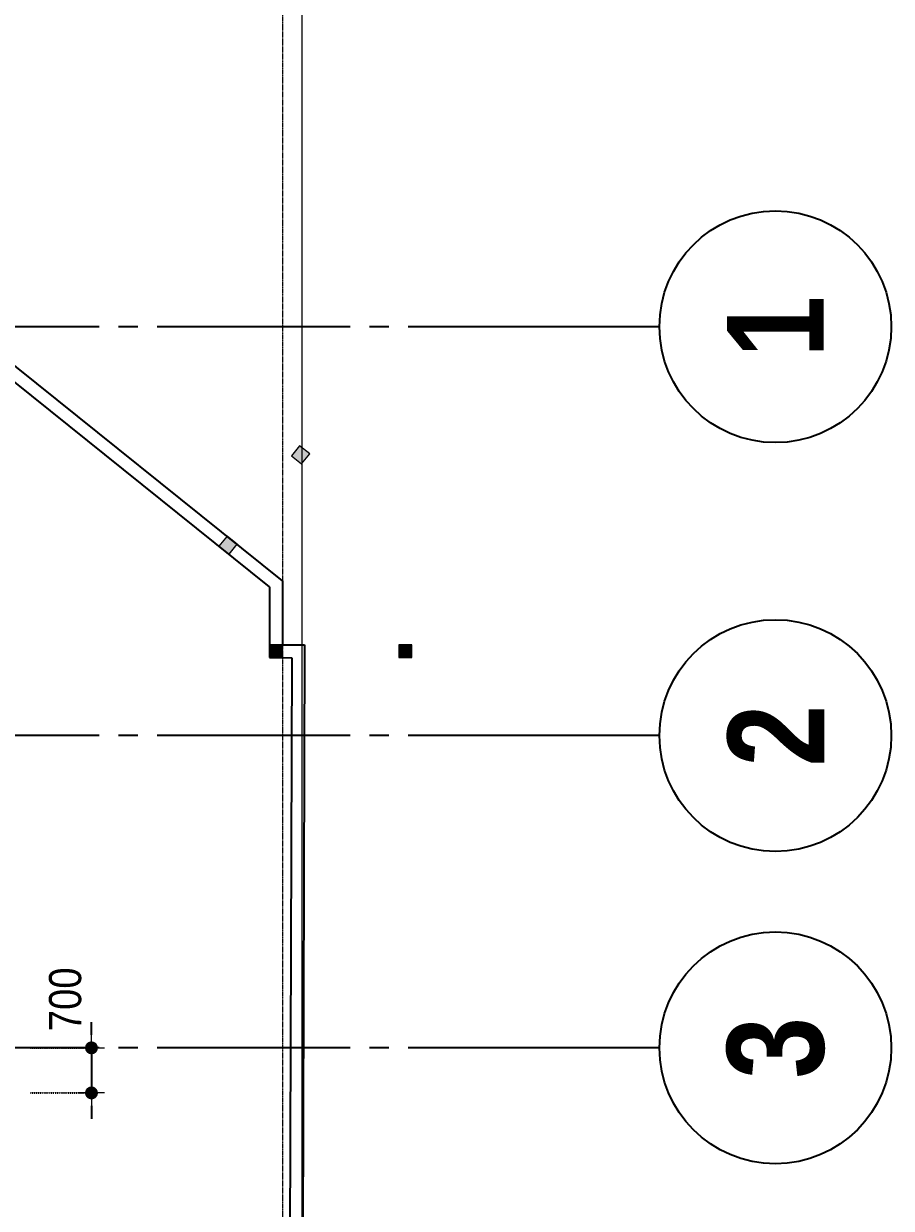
# Model space of a CAD drawing. Header units: millimetres. Extents: x -3973692 to -2843767, y 592734 to 838475.
# Drawn here: x -3446763 to -3433292, y 748539 to 766937 of the extents above; entities that cross this region are included whole.
import ezdxf
from ezdxf.enums import TextEntityAlignment as Align

# ---------------------------------------------------------------- set-up
doc = ezdxf.new("R2010")
doc.units = ezdxf.units.MM
doc.header["$MEASUREMENT"] = 0
doc.header["$PDMODE"] = 3
doc.header["$PDSIZE"] = -20
for name, pattern in [('CHG_XX_Cot_Tang 1$0$HIDDEN', [0.375, 0.25, -0.125]), ('CHG_XX_Luoi truc$0$MB_Luoi truc$0$Center101', [13, 10, -1, 1, -1]), ('DIVIDE2', [15.875, 6.35, -3.175, 0, -3.175, 0, -3.175]), ('HIDDEN5', [2.8375, 1.25, -1.5875])]:
    doc.linetypes.add(name, pattern=pattern)
doc.layers.get('0').update_dxf_attribs({"lineweight": 9})
doc.layers.get('Defpoints').update_dxf_attribs({"color": 10, "lineweight": 0})
for name, color, linetype, lineweight in [("'S_General_Dim_1", 1, 'Continuous', 18), ("'S_General_Divide_3 Intermediate", 3, 'DIVIDE2', 40), ('CHG_XX_Cot_Tang 1$0$NS-Pier', 150, 'Continuous', 9), ('CHG_XX_Cot_Tang 1$0$S_Concrete_Cont_2 Normal', 2, 'Continuous', 13)]:
    doc.layers.add(name, color=color, linetype=linetype, lineweight=lineweight)
for name, color, linetype in [('CHG_XX_Cot_Tang 1$0$Vach VH3', 3, 'Continuous'), ('CHG_XX_Luoi truc$0$Grid', 34, 'Continuous'), ('CHG_XX_Luoi truc$0$Grid Line', 251, 'CHG_XX_Luoi truc$0$MB_Luoi truc$0$Center101')]:
    doc.layers.add(name, color=color, linetype=linetype)
doc.styles.add('arial', font='arial.ttf', dxfattribs={"width": 0.85})
doc.styles.add('CHG_XX_Luoi truc$0$MB_Luoi truc$0$Grid A-F$0$VNI-HelveCB', font='')
doc.styles.get('CHG_XX_Luoi truc$0$MB_Luoi truc$0$Grid A-F$0$VNI-HelveCB').set_extended_font_data('VNI-Helve-Condense', bold=True)
doc.dimstyles.new('200', dxfattribs={"dimscale": 200, "dimtxt": 2.5, "dimasz": 1, "dimexe": 0, "dimexo": 0, "dimgap": 0.75, "dimtad": 1, "dimdec": 0, "dimrnd": 10, "dimzin": 9, "dimdsep": 46, "dimtxsty": 'arial', "dimblk1": 'DIMDOT', "dimblk2": 'DIMDOT', "dimsah": 1, "dimcen": 2, "dimdle": 3, "dimclre": 8, "dimclrt": 2, "dimadec": 0, "dimazin": 0, "dimtfac": 1, "dimtdec": 0, "dimtix": 1, "dimtmove": 2, "dimatfit": 3, "dimldrblk": 'DIMPIJL', "dimfxl": 1, "dimtvp": 1.8, "dimtolj": 1, "dimtzin": 0, "dimarcsym": 0})

# ---------------------------------------------------------------- blocks, each defined once
blk = doc.blocks.new('*U2843')
at = {"layer": 'CHG_XX_Luoi truc$0$Grid', "lineweight": -2}
blk.add_line((0, -3), (0, 0), dxfattribs=at)
blk.add_circle((0, -9), 6, dxfattribs=at)
at = {"layer": 'CHG_XX_Luoi truc$0$Grid Line'}
blk.add_line((0, 0), (0, 438), dxfattribs=at)
at = {"layer": 'CHG_XX_Luoi truc$0$Grid', "lineweight": -2, "style": 'CHG_XX_Luoi truc$0$MB_Luoi truc$0$Grid A-F$0$VNI-HelveCB'}
for tag, p in [('GRIDSUB', (0, 447)), ('GRID', (0, -9))]:
    blk.add_attdef(tag, text='', height=5, dxfattribs=at).set_placement(p, align=Align.MIDDLE)
blk = doc.blocks.new('CHG_XX_Luoi truc')
at = {"layer": 'CHG_XX_Luoi truc$0$Grid'}
ref = blk.add_blockref('*U2843', (110703, 152250), dxfattribs=dict(at, xscale=300.0000000000013, yscale=300.0000000000013, zscale=300.0000000000013, rotation=90))
ref.add_attrib('GRID', '1', dxfattribs={"lineweight": -2, "height": 1500, "rotation": 90, "style": 'CHG_XX_Luoi truc$0$MB_Luoi truc$0$Grid A-F$0$VNI-HelveCB'}).set_placement((113403, 152250), align=Align.MIDDLE)
ref = blk.add_blockref('*U2843', (110703, 145900), dxfattribs=dict(at, xscale=300.0000000000013, yscale=300.0000000000013, zscale=300.0000000000013, rotation=90))
ref.add_attrib('GRID', '2', dxfattribs={"lineweight": -2, "height": 1500, "rotation": 90, "style": 'CHG_XX_Luoi truc$0$MB_Luoi truc$0$Grid A-F$0$VNI-HelveCB'}).set_placement((113403, 145900), align=Align.MIDDLE)
ref = blk.add_blockref('*U2843', (110703, 141050), dxfattribs=dict(at, xscale=300.0000000000013, yscale=300.0000000000013, zscale=300.0000000000013, rotation=90))
ref.add_attrib('GRID', '3', dxfattribs={"lineweight": -2, "height": 1500, "rotation": 90, "style": 'CHG_XX_Luoi truc$0$MB_Luoi truc$0$Grid A-F$0$VNI-HelveCB'}).set_placement((113403, 141050), align=Align.MIDDLE)
blk = doc.blocks.new('CHG_XX_Cot_Tang 1$0$cot thong gio')
at = {"layer": 'CHG_XX_Cot_Tang 1$0$S_Concrete_Cont_2 Normal', "color": 3, "ltscale": 0.8}
blk.add_lwpolyline([(-100, -70), (100, -70), (100, 130), (-100, 130)], close=True, dxfattribs=at)
blk.add_solid([(-100, 130), (-100, -70), (100, 130), (100, -70)], dxfattribs=at)
blk = doc.blocks.new('CHG_XX_Cot_Tang 1')
at = {"layer": 'CHG_XX_Cot_Tang 1$0$NS-Pier', "linetype": 'Continuous', "ltscale": 5}
blk.add_lwpolyline([(-300, 85450), (-10900, 85450), (-10900, 163400), (99639.2, 163400), (106050, 158254.3), (106050, -6022), (103575.5, -9000), (32350, -9000), (32350, 84050), (-300, 84050)], close=True, dxfattribs=at)
at = {"layer": 'CHG_XX_Cot_Tang 1$0$NS-Pier', "linetype": 'CHG_XX_Cot_Tang 1$0$HIDDEN', "ltscale": 5}
blk.add_lwpolyline([(32650, 84350), (0, 84350), (0, 85750), (-10600, 85750), (-10600, 163100), (99533.7, 163100), (105750, 158110.4), (105750, -5913.6), (103434.7, -8700), (32650, -8700), (32650, 84350), (32650, -8700), (103404.7, -8700)], dxfattribs=at)
at = {"layer": 'CHG_XX_Cot_Tang 1$0$Vach VH3'}
for p, q in [((105750, 148305.7), (99527.8, 153300)), ((105550, 148209.7), (99457.5, 153100)), ((105750, 148305.7), (105750, 147310.4)), ((105550, 148209.7), (105550, 147110.4)), ((105750, 147310.4), (106093.3, 147309.3)), ((106093.3, 147309.3), (106030.9, 127850)), ((105550, 147110.4), (105892.6, 147109.3)), ((105892.6, 147109.3), (105831.6, 128050))]:
    blk.add_line(p, q, dxfattribs=at)
at = {"layer": 'CHG_XX_Cot_Tang 1$0$NS-Pier'}
blk.add_blockref('CHG_XX_Luoi truc', (0, 0), dxfattribs=at)
at = {"layer": 'CHG_XX_Cot_Tang 1$0$S_Concrete_Cont_2 Normal', "rotation": 51.24719027189787}
for p in [(106054.9, 150240.8), (104928.2, 148837.1)]:
    blk.add_blockref('CHG_XX_Cot_Tang 1$0$cot thong gio', p, dxfattribs=at)
at = {"layer": 'CHG_XX_Cot_Tang 1$0$S_Concrete_Cont_2 Normal'}
for p in [(105651, 147180.4), (107658.6, 147180.4)]:
    blk.add_blockref('CHG_XX_Cot_Tang 1$0$cot thong gio', p, dxfattribs=at)
blk = doc.blocks.new('DIMDOT')
for p, q in [((0, -1), (0, 1)), ((1, 0), (-1, 0))]:
    blk.add_line(p, q)
at = {"const_width": 0.5}
blk.add_lwpolyline([(-0.25, 0, 1), (0.25, 0, 1)], format="xyb", close=True, dxfattribs=at)
blk = doc.blocks.new('*D2371')
at = {"layer": "'S_General_Dim_1", "color": 0, "lineweight": -2, "transparency": 16777216}
for p, q in [((-3445711, 751231), (-3445711, 751431)), ((-3445711, 751031), (-3445711, 750331)), ((-3445711, 750131), (-3445711, 749931))]:
    blk.add_line(p, q, dxfattribs=at)
at = {"layer": "'S_General_Dim_1", "color": 8, "linetype": 'HIDDEN5', "lineweight": -2, "transparency": 16777216}
for p, q in [((-3446656, 751031), (-3445711, 751031)), ((-3446656, 750331), (-3445711, 750331))]:
    blk.add_line(p, q, dxfattribs=at)
at = {"layer": 'Defpoints', "color": 0, "transparency": 16777216}
for p in [(-3446656, 751031), (-3446656, 750331), (-3445711, 750331)]:
    blk.add_point(p, dxfattribs=at)
at = {"layer": "'S_General_Dim_1", "color": 0, "lineweight": -2, "transparency": 16777216, "xscale": 200, "yscale": 200, "zscale": 200}
for p, rotation in [((-3445711, 751031), 270), ((-3445711, 750331), 90)]:
    blk.add_blockref('DIMDOT', p, dxfattribs=dict(at, rotation=rotation))
at = {"layer": "'S_General_Dim_1", "color": 2, "transparency": 16777216, "insert": (-3446117, 751785), "char_height": 500, "attachment_point": 5, "rotation": 90, "style": 'arial'}
blk.add_mtext('\\A1;700', dxfattribs=at)
blk = doc.blocks.new('DIMPIJL')
at = {"linetype": 'ByBlock'}
blk.add_solid([(-2.5, 0.417), (-2.5, -0.417), (0, 0)], dxfattribs=at)

msp = doc.modelspace()

# ---------------------------------------------------------------- block references
at = {"layer": "'S_General_Divide_3 Intermediate"}
msp.add_blockref('CHG_XX_Cot_Tang 1', (-3548495.2, 609981), dxfattribs=at)

# ---------------------------------------------------------------- dimensions: what is measured, and where the dimension line sits
at = {"layer": "'S_General_Dim_1"}
dim = msp.add_linear_dim(base=(-3445711.3, 750331), p1=(-3446655.9, 751031), p2=(-3446655.9, 750331), angle=90, dimstyle='200', dxfattribs=at)
dim.commit()
dim.dimension.update_dxf_attribs({"geometry": '*D2371', "text_midpoint": (-3446116.6, 751785.2), "dimtype": 160})

doc.saveas('drawing.dxf')
